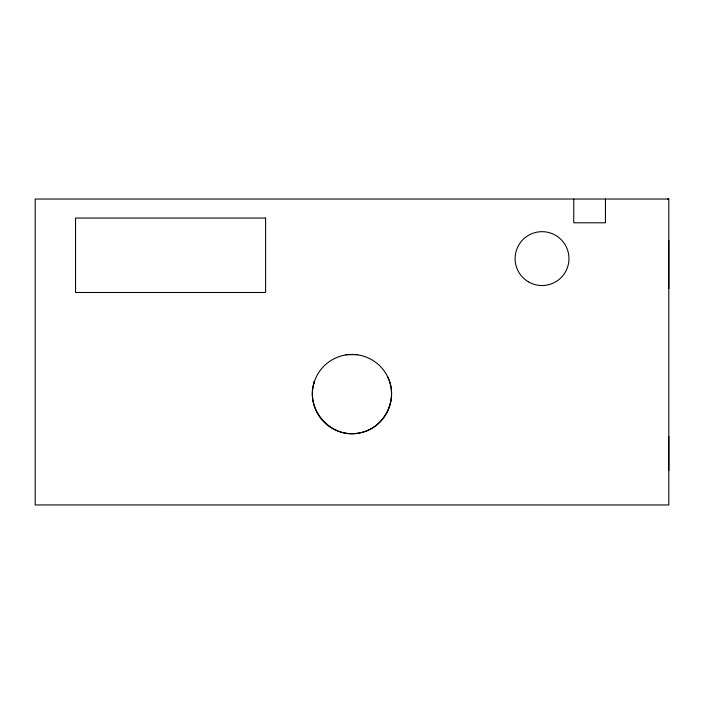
<?xml version="1.0" encoding="UTF-8"?>
<svg xmlns="http://www.w3.org/2000/svg" width="704" height="704" viewBox="0 0 704 704"><rect width="100%" height="100%" fill="white"/><g stroke="black" fill="none" stroke-linecap="round" stroke-linejoin="round"><path stroke-width="1.06" d="M314.046 383.618L314.046 381.462M668.8 199.038L668.8 504.962L35.2 504.944L35.2 199.038L668.8 199.038L667.665 199.056M668.8 436.577L668.8 470.527M314.468 381.445C304.295 408.901 331.311 439.542 359.823 432.89C384.507 428.393 399.036 398.728 387.473 376.464M668.8 240.346L668.8 288.543M357.782 354.552L345.708 354.552L354.49 354.552M605.44 199.038L605.44 222.798L573.76 222.798L573.76 199.038M265.61 218.046L75.53 218.046L75.53 292.494L265.61 292.494L265.61 218.046M330.088 427.055A39.6 39.6 0 0 0 391.521 396.563A39.6 39.6 0 0 0 334.391 358.6A39.6 39.6 0 0 0 330.088 427.055M528.431 281.846A26.928 26.928 0 0 0 568.964 258.764A26.928 26.928 0 0 0 528.704 235.206A26.928 26.928 0 0 0 528.431 281.846"/></g></svg>
